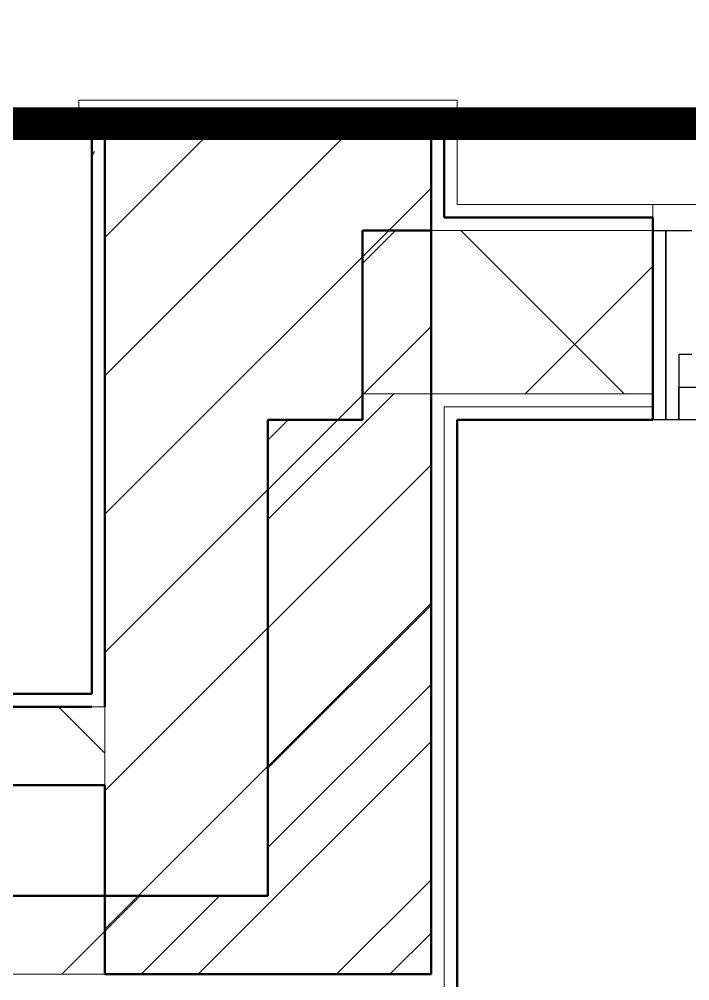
# Model space of a CAD drawing. Header units: millimetres. Extents: x -9358 to 257996, y -67499 to 9117.
# Drawn here: x 31029 to 32057, y -54408 to -52934 of the extents above; entities that cross this region are included whole.
import ezdxf

# ---------------------------------------------------------------- set-up
doc = ezdxf.new("R2010")
doc.units = ezdxf.units.MM
doc.header["$LTSCALE"] = 1000
for name, color, linetype, lineweight in [('A-COL-RFC', 8, 'Continuous', 18), ('A-COL-RFC-1', 8, 'Continuous', 9), ('A-COL-RFC-2', 8, 'Continuous', 50), ('A-WAL-CLD', 8, 'Continuous', 9), ('A-WAL-CMU', 8, 'Continuous', 50), ('A-WAL-LOW-20', 8, 'Continuous', 18), ('A-WAL-LOW-30', 8, 'Continuous', 18), ('A-WAL-PAT-1', 8, 'Continuous', 9), ('A-WIN', 8, 'Continuous', 9), ('A-WIN-1', 8, 'Continuous', 25)]:
    doc.layers.add(name, color=color, linetype=linetype, lineweight=lineweight)
doc.layers.add('F POINT AGN', color=7, linetype='Continuous')
doc.layers.add('Route - rack1', color=7, linetype='Continuous')
pattern_1 = [(45, (0, 0), (-224.5064, 224.5064), []), (135, (0, 0), (-224.5064, -224.5064), [])]
pattern_2 = [(0, (0, 0), (812.8, 203.2), [33.528, -576.072, 33.528, -576.072, -3251.2]), (0, (0, 0), (812.8, 203.2), [-1219.2, 33.528, -1185.672, 33.528, -576.072, -1422.4]), (0, (0, 0), (812.8, 203.2), [-3048, 33.528, -372.872, 33.528, -982.472]), (120, (304.8, 101.6), (-582.37636, 602.30545), [33.528, -576.072, 33.528, -576.072, -3251.2]), (120, (304.8, 101.6), (-582.37636, 602.30545), [-1219.2, 33.528, -1185.672, 33.528, -576.072, -1422.4]), (120, (304.8, 101.6), (-582.37636, 602.30545), [-3048, 33.528, -372.872, 33.528, -982.472]), (240, (406.4, 508), (-230.42364, -805.50545), [33.528, -576.072, 33.528, -576.072, -3251.2]), (240, (406.4, 508), (-230.42364, -805.50545), [-1219.2, 33.528, -1185.672, 33.528, -576.072, -1422.4]), (240, (406.4, 508), (-230.42364, -805.50545), [-3048, 33.528, -372.872, 33.528, -982.472])]
pattern_3 = [(45, (0, 0), (-251.4472, 251.4472), []), (45, (0, 381), (-251.4472, 251.4472), [])]

# ---------------------------------------------------------------- blocks, each defined once
blk = doc.blocks.new('Sliding_Window_Single - 1500 x 2700-2664408-01-Ground Floor Furniture Plan')
at = {"layer": 'A-WIN-1'}
for p, q in [((-735, 145), (-715, 145)), ((-715, 145), (-675, 145)), ((-715, -145), (-715, 145)), ((-715, 145), (-715, -145)), ((-695, -45), (-695, -145)), ((-675, -45), (-695, -45)), ((-695, -145), (-695, -95)), ((-695, -95), (-645, -95)), ((-715, -145), (-735, -145)), ((-695, -145), (-715, -145)), ((-645, -145), (-695, -145))]:
    blk.add_line(p, q, dxfattribs=at)
blk = doc.blocks.new('G')
at = {"layer": 'A-COL-RFC-1'}
h = blk.add_hatch(dxfattribs=at)
h.set_pattern_fill('FP_4', color=256, style=0, pattern_type=2)
h.set_pattern_definition([(45, (0, 0), (-106.066, 106.066), [])])
h.paths.add_polyline_path([(31660, -54250), (31660, -52950), (31160, -52950), (31160, -54250), (31593.4, -54250)], flags=0)
at = {"layer": 'A-WAL-PAT-1'}
h = blk.add_hatch(dxfattribs=at)
h.set_pattern_fill('FP_2', color=256, style=0, pattern_type=2)
h.set_pattern_definition(pattern_2)
h.paths.add_polyline_path([(31140, -53840), (31160, -53840), (31160, -52950), (31140, -52950), (31140, -53836.4)], flags=0)
h = blk.add_hatch(dxfattribs=at)
h.set_pattern_fill('FP_3', color=256, style=0, pattern_type=2)
h.set_pattern_definition(pattern_1)
h.paths.add_polyline_path([(31593.4, -53360), (32000, -53360), (32000, -53110), (31555, -53110), (31555, -53360)], flags=0)
h = blk.add_hatch(dxfattribs=at)
h.set_pattern_fill('FP_1', color=256, style=0, pattern_type=2)
h.set_pattern_definition(pattern_3)
h.paths.add_polyline_path([(31593.4, -54250), (31660, -54250), (31660, -53360), (31555, -53360), (31555, -53400), (31410, -53400), (31410, -54250)], flags=0)
h = blk.add_hatch(dxfattribs=at)
h.set_pattern_fill('FP_2', color=256, style=0, pattern_type=2)
h.set_pattern_definition(pattern_2)
h.paths.add_polyline_path([(31700, -54290), (31700, -53400), (31680, -53400), (31680, -54290)], flags=0)
h = blk.add_hatch(dxfattribs=at)
h.set_pattern_fill('FP_2', color=256, style=0, pattern_type=2)
h.set_pattern_definition(pattern_2)
h.paths.add_polyline_path([(29370, -53840), (31140, -53840), (31140, -53820), (29370, -53820), (29370, -53836.4)], flags=0)
h = blk.add_hatch(dxfattribs=at)
h.set_pattern_fill('FP_3', color=256, style=0, pattern_type=2)
h.set_pattern_definition(pattern_1)
h.paths.add_polyline_path([(31101.8, -53960), (31160, -53960), (31160, -53840), (29370, -53840), (29370, -53960), (30610.2, -53960)], flags=0)
h = blk.add_hatch(dxfattribs=at)
h.set_pattern_fill('FP_1', color=256, style=0, pattern_type=2)
h.set_pattern_definition(pattern_3)
h.paths.add_polyline_path([(29381.3, -54250), (31410, -54250), (31410, -54130), (29370, -54130), (29370, -54250)], flags=0)
at = {"layer": 'A-COL-RFC'}
blk.add_line((31160, -53840), (31160, -53960), dxfattribs=at)
at = {"layer": 'A-COL-RFC-2'}
for p, q in [((31660, -52950), (31160, -52950)), ((31160, -52950), (31160, -53840)), ((31660, -54250), (31660, -52950)), ((31160, -53960), (31160, -54250)), ((31160, -54250), (31660, -54250))]:
    blk.add_line(p, q, dxfattribs=at)
at = {"layer": 'A-WAL-CLD'}
for p, q in [((32000, -53110), (31660, -53110)), ((31555, -53360), (32000, -53360)), ((31660, -53360), (31660, -54250)), ((31680, -53380), (32000, -53380)), ((31680, -53380), (31680, -54270)), ((31140, -53840), (31160, -53840)), ((29250, -54250), (31660, -54250))]:
    blk.add_line(p, q, dxfattribs=at)
at = {"layer": 'A-WAL-CMU'}
for p, q in [((31680, -52930), (31140, -52930)), ((31140, -52930), (31140, -53820)), ((31680, -53090), (31680, -52930)), ((31160, -52950), (31660, -52950)), ((31160, -53840), (31160, -52950)), ((31660, -52950), (31660, -53110)), ((32000, -53090), (31680, -53090)), ((32000, -53400), (32000, -53090)), ((31660, -53110), (31555, -53110)), ((31555, -53110), (31555, -53400)), ((31555, -53400), (31410, -53400)), ((31410, -53400), (31410, -54130)), ((31700, -53400), (32000, -53400)), ((31700, -54290), (31700, -53400)), ((31140, -53820), (29390, -53820)), ((31140, -53840), (29510, -53840)), ((29370, -53960), (31160, -53960)), ((31410, -54130), (29370, -54130))]:
    blk.add_line(p, q, dxfattribs=at)
at = {"layer": 'A-WAL-LOW-20'}
blk.add_line((31160, -53960), (31160, -53840), dxfattribs=at)
at = {"layer": 'A-WAL-LOW-30'}
for p, q in [((31120, -52910), (31700, -52910)), ((31120, -52910), (31120, -52950)), ((31700, -52910), (31700, -53070)), ((31700, -53070), (33480, -53070)), ((32000, -53090), (32000, -53070))]:
    blk.add_line(p, q, dxfattribs=at)
at = {"layer": 'A-WIN'}
blk.add_blockref('Sliding_Window_Single - 1500 x 2700-2664408-01-Ground Floor Furniture Plan', (32735, -53255), dxfattribs=at)
blk = doc.blocks.new('RACK1 - ROUTE')
at = {"layer": 'F POINT AGN', "color": 1, "const_width": 50}
blk.add_lwpolyline([(33216.4, -39182.4), (33216.4, -45739), (30074, -45739), (30074, -48938), (33831, -48938), (33831, -46097), (32618, -46097), (32618, -49892), (30452, -49892), (30452, -53094), (33429, -53094), (33429, -44212), (35742, -44212), (35742, -45666), (34623, -45666), (34623, -57341), (50943, -57341), (50943, -44543), (37950, -44543), (38801, -44543), (43778, -44543), (43778, -28172)], dxfattribs=at)

msp = doc.modelspace()

# ---------------------------------------------------------------- block references
msp.add_blockref('G', (0, -148.1))

# ---------------------------------------------------------------- next in the draw order: block references
at = {"layer": 'Route - rack1', "color": 1}
msp.add_blockref('RACK1 - ROUTE', (0, 0), dxfattribs=at)

doc.saveas('drawing.dxf')
